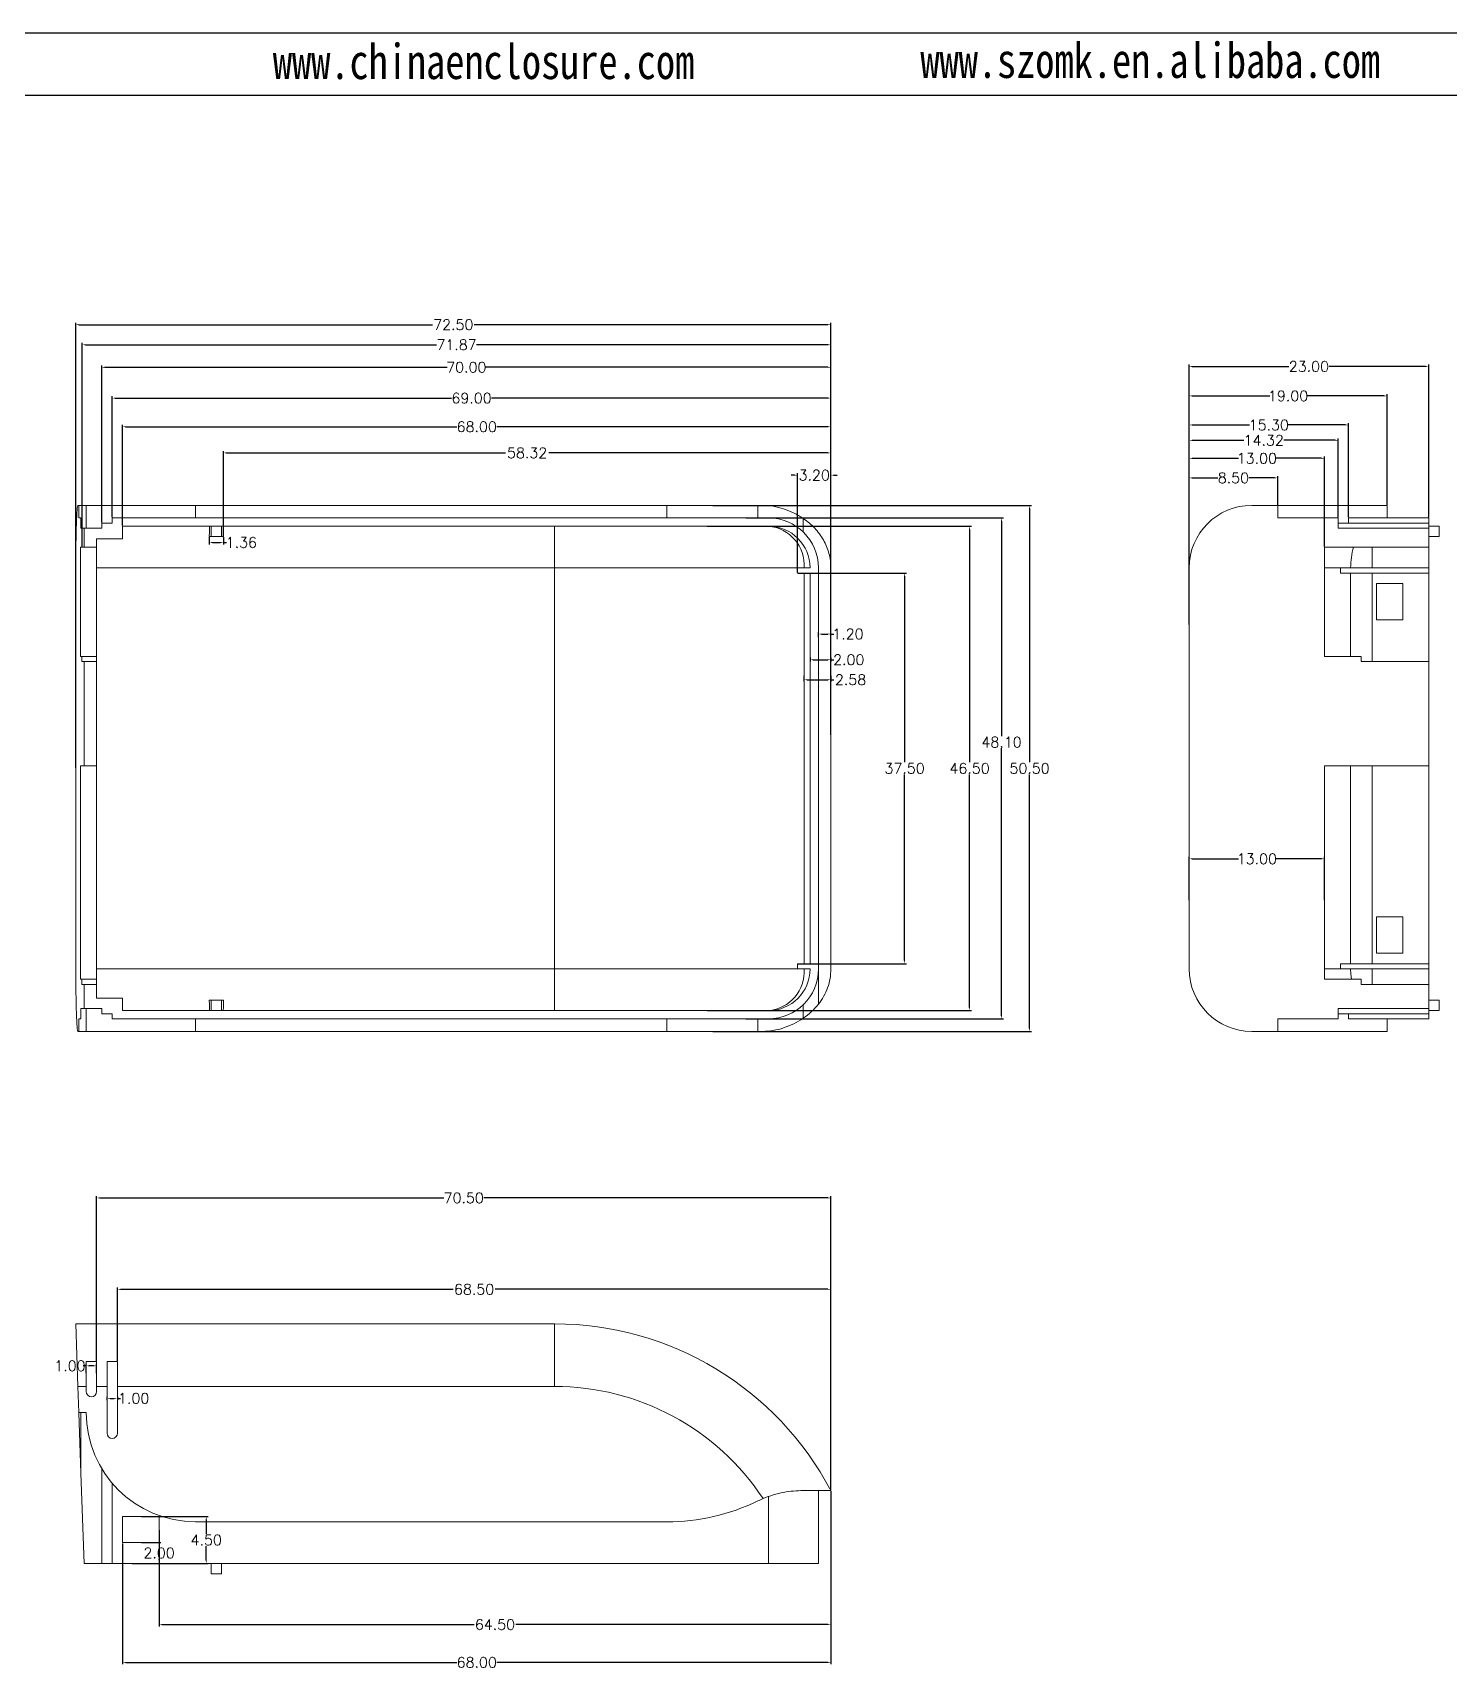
# Model space of a CAD drawing. Header units: inches. Extents: x 1531 to 2581, y 452 to 704.
# Drawn here: x 1919 to 2055, y 547.2 to 704.3 of the extents above; entities that cross this region are included whole.
import ezdxf

# ---------------------------------------------------------------- set-up
doc = ezdxf.new("R2010")
doc.units = ezdxf.units.IN
doc.header["$LTSCALE"] = 15
doc.layers.add('文字', color=81, linetype='Continuous')
doc.styles.get("Standard").update_dxf_attribs({"font": 'txt', "bigfont": 'gbcbig.shx'})
doc.styles.add('宋体', font='', dxfattribs={"width": 0.8, "height": 3.5})
doc.styles.get('宋体').set_extended_font_data('SimSun')
doc.dimstyles.new('1.5', dxfattribs={"dimtxt": 1, "dimasz": 0.3, "dimexe": 0.18, "dimexo": 0.0625, "dimgap": 0.09, "dimtad": 0, "dimtih": 1, "dimtoh": 1, "dimzin": 0, "dimdsep": 46, "dimtxsty": 'Standard', "dimcen": 0, "dimadec": 0, "dimazin": 2, "dimtfac": 1, "dimtofl": 0, "dimtmove": 0, "dimatfit": 3, "dimfxl": 1, "dimtolj": 1, "dimtzin": 0, "dimarcsym": 0})

# ---------------------------------------------------------------- blocks, each defined once
blk = doc.blocks.new('*D218')
at = {"color": 0, "lineweight": -2}
for p, q in [((1923.16, 633.75), (1923.16, 676.47)), ((1923.46, 676.29), (1957.4, 676.29)), ((1995.36, 676.29), (1961.42, 676.29)), ((1995.66, 647.07), (1995.66, 676.47))]:
    blk.add_line(p, q, dxfattribs=at)
at = {"color": 0}
for points in [[(1923.46, 676.34), (1923.46, 676.24), (1923.16, 676.29)], [(1995.36, 676.34), (1995.36, 676.24), (1995.66, 676.29)]]:
    blk.add_solid(points, dxfattribs=at)
at = {"layer": 'Defpoints', "color": 0}
for p in [(1995.66, 676.29), (1995.66, 647.01), (1923.16, 633.69)]:
    blk.add_point(p, dxfattribs=at)
at = {"color": 0, "insert": (1959.41, 676.29), "char_height": 1, "attachment_point": 5}
blk.add_mtext('\\A1;72.50', dxfattribs=at)
blk = doc.blocks.new('*D219')
at = {"color": 0, "lineweight": -2}
for p, q in [((1992.16, 661.84), (1991.86, 661.84)), ((1992.46, 652.5), (1992.46, 662.02)), ((1995.66, 651.59), (1995.66, 662.02)), ((1995.96, 661.84), (1996.26, 661.84))]:
    blk.add_line(p, q, dxfattribs=at)
at = {"color": 0}
for points in [[(1992.16, 661.89), (1992.16, 661.79), (1992.46, 661.84)], [(1995.96, 661.89), (1995.96, 661.79), (1995.66, 661.84)]]:
    blk.add_solid(points, dxfattribs=at)
at = {"layer": 'Defpoints', "color": 0}
for p in [(1992.46, 661.84), (1992.46, 652.44), (1995.66, 651.52)]:
    blk.add_point(p, dxfattribs=at)
at = {"color": 0, "insert": (1994.06, 661.84), "char_height": 1, "attachment_point": 5}
blk.add_mtext('\\A1;3.20', dxfattribs=at)
blk = doc.blocks.new('*D220')
at = {"color": 0, "lineweight": -2}
for p, q in [((1937.34, 656), (1937.34, 664.16)), ((1937.64, 663.98), (1964.41, 663.98)), ((1995.36, 663.98), (1968.59, 663.98)), ((1995.66, 650.15), (1995.66, 664.16))]:
    blk.add_line(p, q, dxfattribs=at)
at = {"color": 0}
for points in [[(1937.64, 664.03), (1937.64, 663.93), (1937.34, 663.98)], [(1995.36, 664.03), (1995.36, 663.93), (1995.66, 663.98)]]:
    blk.add_solid(points, dxfattribs=at)
at = {"layer": 'Defpoints', "color": 0}
for p in [(1937.34, 663.98), (1937.34, 655.94), (1995.66, 650.09)]:
    blk.add_point(p, dxfattribs=at)
at = {"color": 0, "insert": (1966.5, 663.98), "char_height": 1, "attachment_point": 5}
blk.add_mtext('\\A1;58.32', dxfattribs=at)
blk = doc.blocks.new('*D221')
at = {"color": 0, "lineweight": -2}
for p, q in [((1935.98, 655.88), (1935.98, 655.2)), ((1936.28, 655.38), (1937.04, 655.38)), ((1937.34, 655.88), (1937.34, 655.2)), ((1937.34, 655.38), (1937.64, 655.38))]:
    blk.add_line(p, q, dxfattribs=at)
at = {"color": 0}
for points in [[(1936.28, 655.43), (1936.28, 655.33), (1935.98, 655.38)], [(1937.04, 655.43), (1937.04, 655.33), (1937.34, 655.38)]]:
    blk.add_solid(points, dxfattribs=at)
at = {"layer": 'Defpoints', "color": 0}
for p in [(1935.98, 655.94), (1937.34, 655.94), (1937.34, 655.38)]:
    blk.add_point(p, dxfattribs=at)
at = {"color": 0, "insert": (1939.06, 655.38), "char_height": 1, "attachment_point": 5}
blk.add_mtext('\\A1;1.36', dxfattribs=at)
blk = doc.blocks.new('*D222')
at = {"color": 0, "lineweight": -2}
for p, q in [((1994.46, 646.3), (1994.46, 646.77)), ((1994.76, 646.59), (1995.36, 646.59)), ((1995.66, 646.3), (1995.66, 646.77)), ((1995.66, 646.59), (1995.96, 646.59))]:
    blk.add_line(p, q, dxfattribs=at)
at = {"color": 0}
for points in [[(1994.76, 646.64), (1994.76, 646.54), (1994.46, 646.59)], [(1995.36, 646.64), (1995.36, 646.54), (1995.66, 646.59)]]:
    blk.add_solid(points, dxfattribs=at)
at = {"layer": 'Defpoints', "color": 0}
for p in [(1994.46, 646.24), (1995.66, 646.59), (1995.66, 646.24)]:
    blk.add_point(p, dxfattribs=at)
at = {"color": 0, "insert": (1997.3, 646.59), "char_height": 1, "attachment_point": 5}
blk.add_mtext('\\A1;1.20', dxfattribs=at)
blk = doc.blocks.new('*D224')
at = {"color": 0, "lineweight": -2}
for p, q in [((1993.66, 644.33), (1993.66, 643.94)), ((1995.66, 644.33), (1995.66, 643.94)), ((1993.96, 644.12), (1995.36, 644.12)), ((1995.66, 644.12), (1995.96, 644.12))]:
    blk.add_line(p, q, dxfattribs=at)
at = {"color": 0}
for points in [[(1993.96, 644.17), (1993.96, 644.07), (1993.66, 644.12)], [(1995.36, 644.17), (1995.36, 644.07), (1995.66, 644.12)]]:
    blk.add_solid(points, dxfattribs=at)
at = {"layer": 'Defpoints', "color": 0}
for p in [(1993.66, 644.39), (1995.66, 644.39), (1995.66, 644.12)]:
    blk.add_point(p, dxfattribs=at)
at = {"color": 0, "insert": (1997.38, 644.12), "char_height": 1, "attachment_point": 5}
blk.add_mtext('\\A1;2.00', dxfattribs=at)
blk = doc.blocks.new('*D225')
at = {"color": 0, "lineweight": -2}
for p, q in [((1993.08, 642.57), (1993.08, 642.02)), ((1993.38, 642.2), (1995.36, 642.2)), ((1995.66, 642.57), (1995.66, 642.02)), ((1995.66, 642.2), (1995.96, 642.2))]:
    blk.add_line(p, q, dxfattribs=at)
at = {"color": 0}
for points in [[(1993.38, 642.25), (1993.38, 642.15), (1993.08, 642.2)], [(1995.36, 642.25), (1995.36, 642.15), (1995.66, 642.2)]]:
    blk.add_solid(points, dxfattribs=at)
at = {"layer": 'Defpoints', "color": 0}
for p in [(1993.08, 642.63), (1995.66, 642.63), (1995.66, 642.2)]:
    blk.add_point(p, dxfattribs=at)
at = {"color": 0, "insert": (1997.55, 642.2), "char_height": 1, "attachment_point": 5}
blk.add_mtext('\\A1;2.58', dxfattribs=at)
blk = doc.blocks.new('*D226')
at = {"color": 0, "lineweight": -2}
for p, q in [((1927.66, 657), (1927.66, 666.67)), ((1927.96, 666.49), (1959.74, 666.49)), ((1995.36, 666.49), (1963.58, 666.49)), ((1995.66, 649.03), (1995.66, 666.67))]:
    blk.add_line(p, q, dxfattribs=at)
at = {"color": 0}
for points in [[(1927.96, 666.54), (1927.96, 666.44), (1927.66, 666.49)], [(1995.36, 666.54), (1995.36, 666.44), (1995.66, 666.49)]]:
    blk.add_solid(points, dxfattribs=at)
at = {"layer": 'Defpoints', "color": 0}
for p in [(1927.66, 666.49), (1927.66, 656.94), (1995.66, 648.97)]:
    blk.add_point(p, dxfattribs=at)
at = {"color": 0, "insert": (1961.66, 666.49), "char_height": 1, "attachment_point": 5}
blk.add_mtext('\\A1;68.00', dxfattribs=at)
blk = doc.blocks.new('*D227')
at = {"color": 0, "lineweight": -2}
for p, q in [((1926.66, 657.8), (1926.66, 669.42)), ((1995.66, 651.59), (1995.66, 669.42)), ((1926.96, 669.24), (1959.24, 669.24)), ((1995.36, 669.24), (1963.08, 669.24))]:
    blk.add_line(p, q, dxfattribs=at)
at = {"color": 0}
for points in [[(1926.96, 669.29), (1926.96, 669.19), (1926.66, 669.24)], [(1995.36, 669.29), (1995.36, 669.19), (1995.66, 669.24)]]:
    blk.add_solid(points, dxfattribs=at)
at = {"layer": 'Defpoints', "color": 0}
for p in [(1926.66, 669.24), (1926.66, 657.74), (1995.66, 651.52)]:
    blk.add_point(p, dxfattribs=at)
at = {"color": 0, "insert": (1961.16, 669.24), "char_height": 1, "attachment_point": 5}
blk.add_mtext('\\A1;69.00', dxfattribs=at)
blk = doc.blocks.new('*D228')
at = {"color": 0, "lineweight": -2}
for p, q in [((1925.66, 657.3), (1925.66, 672.38)), ((1925.96, 672.2), (1958.82, 672.2)), ((1995.36, 672.2), (1962.5, 672.2)), ((1995.66, 648.03), (1995.66, 672.38))]:
    blk.add_line(p, q, dxfattribs=at)
at = {"color": 0}
for points in [[(1925.96, 672.25), (1925.96, 672.15), (1925.66, 672.2)], [(1995.36, 672.25), (1995.36, 672.15), (1995.66, 672.2)]]:
    blk.add_solid(points, dxfattribs=at)
at = {"layer": 'Defpoints', "color": 0}
for p in [(1925.66, 672.2), (1925.66, 657.24), (1995.66, 647.97)]:
    blk.add_point(p, dxfattribs=at)
at = {"color": 0, "insert": (1960.66, 672.2), "char_height": 1, "attachment_point": 5}
blk.add_mtext('\\A1;70.00', dxfattribs=at)
blk = doc.blocks.new('*D229')
at = {"color": 0, "lineweight": -2}
for p, q in [((1923.79, 655), (1923.79, 674.54)), ((1924.09, 674.36), (1957.8, 674.36)), ((1995.36, 674.36), (1961.65, 674.36)), ((1995.66, 636.92), (1995.66, 674.54))]:
    blk.add_line(p, q, dxfattribs=at)
at = {"color": 0}
for points in [[(1924.09, 674.41), (1924.09, 674.31), (1923.79, 674.36)], [(1995.36, 674.41), (1995.36, 674.31), (1995.66, 674.36)]]:
    blk.add_solid(points, dxfattribs=at)
at = {"layer": 'Defpoints', "color": 0}
for p in [(1923.79, 674.36), (1923.79, 654.94), (1995.66, 636.86)]:
    blk.add_point(p, dxfattribs=at)
at = {"color": 0, "insert": (1959.72, 674.36), "char_height": 1, "attachment_point": 5}
blk.add_mtext('\\A1;71.87', dxfattribs=at)
blk = doc.blocks.new('*D230')
at = {"color": 0, "lineweight": -2}
for p, q in [((1984.34, 658.94), (2014.92, 658.94)), ((2014.74, 658.64), (2014.74, 634.28)), ((2014.74, 608.74), (2014.74, 633.1)), ((1984.34, 608.44), (2014.92, 608.44))]:
    blk.add_line(p, q, dxfattribs=at)
at = {"color": 0}
for points in [[(2014.69, 658.64), (2014.79, 658.64), (2014.74, 658.94)], [(2014.69, 608.74), (2014.79, 608.74), (2014.74, 608.44)]]:
    blk.add_solid(points, dxfattribs=at)
at = {"layer": 'Defpoints', "color": 0}
for p in [(1984.28, 658.94), (2014.74, 658.94), (1984.28, 608.44)]:
    blk.add_point(p, dxfattribs=at)
at = {"color": 0, "insert": (2014.74, 633.69), "char_height": 1, "attachment_point": 5}
blk.add_mtext('\\A1;50.50', dxfattribs=at)
blk = doc.blocks.new('*D231')
at = {"color": 0, "lineweight": -2}
for p, q in [((1987.5, 657.74), (2012.23, 657.74)), ((2012.05, 657.44), (2012.05, 636.8)), ((2012.05, 609.94), (2012.05, 635.62)), ((1987.5, 609.64), (2012.23, 609.64))]:
    blk.add_line(p, q, dxfattribs=at)
at = {"color": 0}
for points in [[(2012, 657.44), (2012.1, 657.44), (2012.05, 657.74)], [(2012, 609.94), (2012.1, 609.94), (2012.05, 609.64)]]:
    blk.add_solid(points, dxfattribs=at)
at = {"layer": 'Defpoints', "color": 0}
for p in [(1987.44, 657.74), (2012.05, 657.74), (1987.44, 609.64)]:
    blk.add_point(p, dxfattribs=at)
at = {"color": 0, "insert": (2012.05, 636.21), "char_height": 1, "attachment_point": 5}
blk.add_mtext('\\A1;48.10', dxfattribs=at)
blk = doc.blocks.new('*D232')
at = {"color": 0, "lineweight": -2}
for p, q in [((1983.77, 656.94), (2009.16, 656.94)), ((2008.98, 656.64), (2008.98, 634.28)), ((2008.98, 610.74), (2008.98, 633.1)), ((1983.77, 610.44), (2009.16, 610.44))]:
    blk.add_line(p, q, dxfattribs=at)
at = {"color": 0}
for points in [[(2008.93, 656.64), (2009.03, 656.64), (2008.98, 656.94)], [(2008.93, 610.74), (2009.03, 610.74), (2008.98, 610.44)]]:
    blk.add_solid(points, dxfattribs=at)
at = {"layer": 'Defpoints', "color": 0}
for p in [(1983.71, 656.94), (2008.98, 656.94), (1983.71, 610.44)]:
    blk.add_point(p, dxfattribs=at)
at = {"color": 0, "insert": (2008.98, 633.69), "char_height": 1, "attachment_point": 5}
blk.add_mtext('\\A1;46.50', dxfattribs=at)
blk = doc.blocks.new('*D233')
at = {"color": 0, "lineweight": -2}
for p, q in [((1992.52, 652.44), (2002.92, 652.44)), ((2002.74, 652.14), (2002.74, 634.28)), ((2002.74, 615.24), (2002.74, 633.1)), ((1992.52, 614.94), (2002.92, 614.94))]:
    blk.add_line(p, q, dxfattribs=at)
at = {"color": 0}
for points in [[(2002.69, 652.14), (2002.79, 652.14), (2002.74, 652.44)], [(2002.69, 615.24), (2002.79, 615.24), (2002.74, 614.94)]]:
    blk.add_solid(points, dxfattribs=at)
at = {"layer": 'Defpoints', "color": 0}
for p in [(1992.46, 652.44), (2002.74, 652.44), (1992.46, 614.94)]:
    blk.add_point(p, dxfattribs=at)
at = {"color": 0, "insert": (2002.74, 633.69), "char_height": 1, "attachment_point": 5}
blk.add_mtext('\\A1;37.50', dxfattribs=at)
blk = doc.blocks.new('*D243')
at = {"color": 0, "lineweight": -2}
for p, q in [((2030.06, 651.3), (2030.06, 661.76)), ((2030.36, 661.58), (2032.81, 661.58)), ((2038.26, 661.58), (2035.82, 661.58)), ((2038.56, 659), (2038.56, 661.76))]:
    blk.add_line(p, q, dxfattribs=at)
at = {"color": 0}
for points in [[(2030.36, 661.63), (2030.36, 661.53), (2030.06, 661.58)], [(2038.26, 661.63), (2038.26, 661.53), (2038.56, 661.58)]]:
    blk.add_solid(points, dxfattribs=at)
at = {"layer": 'Defpoints', "color": 0}
for p in [(2030.06, 661.58), (2038.56, 658.94), (2030.06, 651.24)]:
    blk.add_point(p, dxfattribs=at)
at = {"color": 0, "insert": (2034.31, 661.58), "char_height": 1, "attachment_point": 5}
blk.add_mtext('\\A1;8.50', dxfattribs=at)
blk = doc.blocks.new('*D244')
at = {"color": 0, "lineweight": -2}
for p, q in [((2030.06, 651.3), (2030.06, 665.37)), ((2030.36, 665.19), (2035.3, 665.19)), ((2044.08, 665.19), (2039.15, 665.19)), ((2044.38, 657.8), (2044.38, 665.37))]:
    blk.add_line(p, q, dxfattribs=at)
at = {"color": 0}
for points in [[(2030.36, 665.24), (2030.36, 665.14), (2030.06, 665.19)], [(2044.08, 665.24), (2044.08, 665.14), (2044.38, 665.19)]]:
    blk.add_solid(points, dxfattribs=at)
at = {"layer": 'Defpoints', "color": 0}
for p in [(2030.06, 665.19), (2044.38, 657.74), (2030.06, 651.24)]:
    blk.add_point(p, dxfattribs=at)
at = {"color": 0, "insert": (2037.22, 665.19), "char_height": 1, "attachment_point": 5}
blk.add_mtext('\\A1;14.32', dxfattribs=at)
blk = doc.blocks.new('*D245')
at = {"color": 0, "lineweight": -2}
for p, q in [((2030.06, 650.36), (2030.06, 666.84)), ((2030.36, 666.66), (2035.87, 666.66)), ((2045.06, 666.66), (2039.55, 666.66)), ((2045.36, 657.8), (2045.36, 666.84))]:
    blk.add_line(p, q, dxfattribs=at)
at = {"color": 0}
for points in [[(2030.36, 666.71), (2030.36, 666.61), (2030.06, 666.66)], [(2045.06, 666.71), (2045.06, 666.61), (2045.36, 666.66)]]:
    blk.add_solid(points, dxfattribs=at)
at = {"layer": 'Defpoints', "color": 0}
for p in [(2030.06, 666.66), (2045.36, 657.74), (2030.06, 650.3)]:
    blk.add_point(p, dxfattribs=at)
at = {"color": 0, "insert": (2037.71, 666.66), "char_height": 1, "attachment_point": 5}
blk.add_mtext('\\A1;15.30', dxfattribs=at)
blk = doc.blocks.new('*D246')
at = {"color": 0, "lineweight": -2}
for p, q in [((2030.06, 647.52), (2030.06, 663.64)), ((2030.36, 663.46), (2034.81, 663.46)), ((2042.76, 663.46), (2038.32, 663.46)), ((2043.06, 655), (2043.06, 663.64))]:
    blk.add_line(p, q, dxfattribs=at)
at = {"color": 0}
for points in [[(2030.36, 663.51), (2030.36, 663.41), (2030.06, 663.46)], [(2042.76, 663.51), (2042.76, 663.41), (2043.06, 663.46)]]:
    blk.add_solid(points, dxfattribs=at)
at = {"layer": 'Defpoints', "color": 0}
for p in [(2030.06, 663.46), (2043.06, 654.94), (2030.06, 647.46)]:
    blk.add_point(p, dxfattribs=at)
at = {"color": 0, "insert": (2036.56, 663.46), "char_height": 1, "attachment_point": 5}
blk.add_mtext('\\A1;13.00', dxfattribs=at)
blk = doc.blocks.new('*D247')
at = {"color": 0, "lineweight": -2}
for p, q in [((2030.06, 650.36), (2030.06, 669.63)), ((2030.36, 669.45), (2037.81, 669.45)), ((2048.76, 669.45), (2041.32, 669.45)), ((2049.06, 659), (2049.06, 669.63))]:
    blk.add_line(p, q, dxfattribs=at)
at = {"color": 0}
for points in [[(2030.36, 669.5), (2030.36, 669.4), (2030.06, 669.45)], [(2048.76, 669.5), (2048.76, 669.4), (2049.06, 669.45)]]:
    blk.add_solid(points, dxfattribs=at)
at = {"layer": 'Defpoints', "color": 0}
for p in [(2030.06, 669.45), (2049.06, 658.94), (2030.06, 650.3)]:
    blk.add_point(p, dxfattribs=at)
at = {"color": 0, "insert": (2039.56, 669.45), "char_height": 1, "attachment_point": 5}
blk.add_mtext('\\A1;19.00', dxfattribs=at)
blk = doc.blocks.new('*D248')
at = {"color": 0, "lineweight": -2}
for p, q in [((2030.06, 650.42), (2030.06, 672.46)), ((2030.36, 672.28), (2039.64, 672.28)), ((2052.76, 672.28), (2043.49, 672.28)), ((2053.06, 657.8), (2053.06, 672.46))]:
    blk.add_line(p, q, dxfattribs=at)
at = {"color": 0}
for points in [[(2030.36, 672.33), (2030.36, 672.23), (2030.06, 672.28)], [(2052.76, 672.33), (2052.76, 672.23), (2053.06, 672.28)]]:
    blk.add_solid(points, dxfattribs=at)
at = {"layer": 'Defpoints', "color": 0}
for p in [(2030.06, 672.28), (2053.06, 657.74), (2030.06, 650.36)]:
    blk.add_point(p, dxfattribs=at)
at = {"color": 0, "insert": (2041.56, 672.28), "char_height": 1, "attachment_point": 5}
blk.add_mtext('\\A1;23.00', dxfattribs=at)
blk = doc.blocks.new('*D249')
at = {"color": 0, "lineweight": -2}
for p, q in [((2030.06, 621.05), (2030.06, 625.19)), ((2030.36, 625.01), (2034.81, 625.01)), ((2042.76, 625.01), (2038.32, 625.01)), ((2043.06, 621.05), (2043.06, 625.19))]:
    blk.add_line(p, q, dxfattribs=at)
at = {"color": 0}
for points in [[(2030.36, 625.06), (2030.36, 624.96), (2030.06, 625.01)], [(2042.76, 625.06), (2042.76, 624.96), (2043.06, 625.01)]]:
    blk.add_solid(points, dxfattribs=at)
at = {"layer": 'Defpoints', "color": 0}
for p in [(2030.06, 625.01), (2030.06, 620.99), (2043.06, 620.99)]:
    blk.add_point(p, dxfattribs=at)
at = {"color": 0, "insert": (2036.56, 625.01), "char_height": 1, "attachment_point": 5}
blk.add_mtext('\\A1;13.00', dxfattribs=at)
blk = doc.blocks.new('*D253')
at = {"color": 0, "lineweight": -2}
for p, q in [((1929.47, 559.36), (1931.34, 559.36)), ((1931.16, 559.06), (1931.16, 558.95)), ((1928.58, 557.36), (1931.34, 557.36)), ((1931.16, 557.66), (1931.16, 557.77))]:
    blk.add_line(p, q, dxfattribs=at)
at = {"color": 0}
for points in [[(1931.11, 559.06), (1931.21, 559.06), (1931.16, 559.36)], [(1931.11, 557.66), (1931.21, 557.66), (1931.16, 557.36)]]:
    blk.add_solid(points, dxfattribs=at)
at = {"layer": 'Defpoints', "color": 0}
for p in [(1929.41, 559.36), (1931.16, 559.36), (1928.52, 557.36)]:
    blk.add_point(p, dxfattribs=at)
at = {"color": 0, "insert": (1931.16, 558.36), "char_height": 1, "attachment_point": 5}
blk.add_mtext('\\A1;2.00', dxfattribs=at)
blk = doc.blocks.new('*D254')
at = {"color": 0, "lineweight": -2}
for p, q in [((1929.47, 561.86), (1935.87, 561.86)), ((1935.69, 561.56), (1935.69, 560.2)), ((1935.69, 557.66), (1935.69, 559.02)), ((1928.58, 557.36), (1935.87, 557.36))]:
    blk.add_line(p, q, dxfattribs=at)
at = {"color": 0}
for points in [[(1935.64, 561.56), (1935.74, 561.56), (1935.69, 561.86)], [(1935.64, 557.66), (1935.74, 557.66), (1935.69, 557.36)]]:
    blk.add_solid(points, dxfattribs=at)
at = {"layer": 'Defpoints', "color": 0}
for p in [(1929.41, 561.86), (1935.69, 561.86), (1928.52, 557.36)]:
    blk.add_point(p, dxfattribs=at)
at = {"color": 0, "insert": (1935.69, 559.61), "char_height": 1, "attachment_point": 5}
blk.add_mtext('\\A1;4.50', dxfattribs=at)
blk = doc.blocks.new('*D255')
at = {"color": 0, "lineweight": -2}
for p, q in [((1995.66, 564.29), (1995.66, 551.31)), ((1931.16, 560.54), (1931.16, 551.31)), ((1931.46, 551.49), (1961.4, 551.49)), ((1995.36, 551.49), (1965.42, 551.49))]:
    blk.add_line(p, q, dxfattribs=at)
at = {"color": 0}
for points in [[(1931.46, 551.54), (1931.46, 551.44), (1931.16, 551.49)], [(1995.36, 551.54), (1995.36, 551.44), (1995.66, 551.49)]]:
    blk.add_solid(points, dxfattribs=at)
at = {"layer": 'Defpoints', "color": 0}
for p in [(1995.66, 564.36), (1931.16, 560.61), (1995.66, 551.49)]:
    blk.add_point(p, dxfattribs=at)
at = {"color": 0, "insert": (1963.41, 551.49), "char_height": 1, "attachment_point": 5}
blk.add_mtext('\\A1;64.50', dxfattribs=at)
blk = doc.blocks.new('*D256')
at = {"color": 0, "lineweight": -2}
for p, q in [((1995.66, 564.29), (1995.66, 547.68)), ((1927.66, 559.29), (1927.66, 547.68)), ((1927.96, 547.86), (1959.74, 547.86)), ((1995.36, 547.86), (1963.58, 547.86))]:
    blk.add_line(p, q, dxfattribs=at)
at = {"color": 0}
for points in [[(1927.96, 547.91), (1927.96, 547.81), (1927.66, 547.86)], [(1995.36, 547.91), (1995.36, 547.81), (1995.66, 547.86)]]:
    blk.add_solid(points, dxfattribs=at)
at = {"layer": 'Defpoints', "color": 0}
for p in [(1995.66, 564.36), (1927.66, 559.36), (1995.66, 547.86)]:
    blk.add_point(p, dxfattribs=at)
at = {"color": 0, "insert": (1961.66, 547.86), "char_height": 1, "attachment_point": 5}
blk.add_mtext('\\A1;68.00', dxfattribs=at)
blk = doc.blocks.new('*D257')
at = {"color": 0, "lineweight": -2}
for p, q in [((1927.16, 576.82), (1927.16, 583.86)), ((1927.46, 583.68), (1959.4, 583.68)), ((1995.36, 583.68), (1963.42, 583.68)), ((1995.66, 564.42), (1995.66, 583.86))]:
    blk.add_line(p, q, dxfattribs=at)
at = {"color": 0}
for points in [[(1927.46, 583.73), (1927.46, 583.63), (1927.16, 583.68)], [(1995.36, 583.73), (1995.36, 583.63), (1995.66, 583.68)]]:
    blk.add_solid(points, dxfattribs=at)
at = {"layer": 'Defpoints', "color": 0}
for p in [(1995.66, 583.68), (1927.16, 576.75), (1995.66, 564.36)]:
    blk.add_point(p, dxfattribs=at)
at = {"color": 0, "insert": (1961.41, 583.68), "char_height": 1, "attachment_point": 5}
blk.add_mtext('\\A1;68.50', dxfattribs=at)
blk = doc.blocks.new('*D258')
at = {"color": 0, "lineweight": -2}
for p, q in [((1925.16, 576.82), (1925.16, 592.63)), ((1925.46, 592.45), (1958.49, 592.45)), ((1995.36, 592.45), (1962.33, 592.45)), ((1995.66, 564.36), (1995.66, 592.63))]:
    blk.add_line(p, q, dxfattribs=at)
at = {"color": 0}
for points in [[(1925.46, 592.5), (1925.46, 592.4), (1925.16, 592.45)], [(1995.36, 592.5), (1995.36, 592.4), (1995.66, 592.45)]]:
    blk.add_solid(points, dxfattribs=at)
at = {"layer": 'Defpoints', "color": 0}
for p in [(1995.66, 592.45), (1925.16, 576.75), (1995.66, 564.29)]:
    blk.add_point(p, dxfattribs=at)
at = {"color": 0, "insert": (1960.41, 592.45), "char_height": 1, "attachment_point": 5}
blk.add_mtext('\\A1;70.50', dxfattribs=at)
blk = doc.blocks.new('*D259')
at = {"color": 0, "lineweight": -2}
for p, q in [((1926.16, 573.34), (1926.16, 573.03)), ((1926.46, 573.21), (1926.86, 573.21)), ((1927.16, 573.34), (1927.16, 573.03)), ((1927.16, 573.21), (1927.46, 573.21))]:
    blk.add_line(p, q, dxfattribs=at)
at = {"color": 0}
for points in [[(1926.46, 573.26), (1926.46, 573.16), (1926.16, 573.21)], [(1926.86, 573.26), (1926.86, 573.16), (1927.16, 573.21)]]:
    blk.add_solid(points, dxfattribs=at)
at = {"layer": 'Defpoints', "color": 0}
for p in [(1926.16, 573.4), (1927.16, 573.4), (1927.16, 573.21)]:
    blk.add_point(p, dxfattribs=at)
at = {"color": 0, "insert": (1928.72, 573.21), "char_height": 1, "attachment_point": 5}
blk.add_mtext('\\A1;1.00', dxfattribs=at)
blk = doc.blocks.new('*D260')
at = {"color": 0, "lineweight": -2}
for p, q in [((1924.16, 576.33), (1923.86, 576.33)), ((1924.16, 575.62), (1924.16, 576.51)), ((1924.86, 576.33), (1924.46, 576.33)), ((1925.16, 575.62), (1925.16, 576.51))]:
    blk.add_line(p, q, dxfattribs=at)
at = {"color": 0}
for points in [[(1924.46, 576.38), (1924.46, 576.28), (1924.16, 576.33)], [(1924.86, 576.38), (1924.86, 576.28), (1925.16, 576.33)]]:
    blk.add_solid(points, dxfattribs=at)
at = {"layer": 'Defpoints', "color": 0}
for p in [(1924.16, 576.33), (1924.16, 575.55), (1925.16, 575.55)]:
    blk.add_point(p, dxfattribs=at)
at = {"color": 0, "insert": (1922.6, 576.33), "char_height": 1, "attachment_point": 5}
blk.add_mtext('\\A1;1.00', dxfattribs=at)

msp = doc.modelspace()

# ---------------------------------------------------------------- linework, layer by layer
for p, q in [((1830.146, 704.319), (2186.546, 704.319)), ((1836.146, 698.319), (2180.546, 698.319))]:
    msp.add_line(p, q)
at = {"color": 7, "linetype": 'Continuous', "lineweight": 15}
for p, q in [((1923.457, 658.941), (1923.37, 658.941)), ((1923.457, 657.741), (1923.457, 658.941)), ((1923.457, 658.941), (1924.161, 658.941)), ((1924.161, 658.941), (1924.161, 656.741)), ((1924.161, 658.941), (1934.661, 658.941)), ((1934.661, 658.941), (1934.661, 657.741)), ((1979.923, 658.941), (1934.661, 658.941)), ((1979.923, 657.741), (1979.923, 658.941)), ((1979.923, 658.941), (1988.64, 658.941)), ((1988.64, 657.741), (1988.64, 658.941)), ((1988.64, 658.941), (1989.152, 658.941)), ((2038.563, 658.941), (2036.063, 658.941)), ((2038.563, 657.741), (2038.563, 658.941)), ((2038.563, 658.941), (2049.063, 658.941)), ((2049.063, 658.941), (2049.063, 657.741)), ((1923.457, 657.741), (1923.661, 657.741)), ((1923.661, 657.741), (1923.661, 656.741)), ((1925.661, 656.741), (1925.661, 657.241)), ((1925.661, 657.241), (1926.661, 657.241)), ((1926.661, 657.741), (1989.661, 657.741)), ((1926.661, 657.241), (1926.661, 657.741)), ((1936.152, 656.941), (1927.661, 656.941)), ((1927.661, 655.741), (1927.661, 656.941)), ((1936.161, 656.941), (1936.152, 656.941)), ((1936.161, 656.941), (1936.161, 655.941)), ((1937.161, 656.941), (1936.161, 656.941)), ((1937.161, 655.941), (1937.161, 656.941)), ((1937.161, 656.941), (1937.169, 656.941)), ((1989.661, 656.941), (1937.169, 656.941)), ((1969.128, 652.941), (1969.128, 656.941)), ((1992.999, 657.685), (1992.999, 656.39)), ((2038.563, 657.741), (2044.381, 657.741)), ((2044.381, 657.741), (2044.381, 656.741)), ((2044.381, 657.241), (2053.063, 657.241)), ((2045.364, 657.241), (2045.364, 657.741)), ((2053.063, 657.741), (2045.364, 657.741)), ((2053.063, 657.241), (2053.063, 657.741)), ((2053.063, 656.741), (2053.063, 657.241)), ((2054.063, 656.941), (2053.063, 656.941)), ((2054.063, 656.941), (2054.063, 655.941)), ((1923.661, 656.741), (1923.964, 656.741)), ((1923.964, 656.741), (1923.964, 654.941)), ((1923.964, 656.741), (1925.661, 656.741)), ((1925.161, 655.741), (1927.661, 655.741)), ((1925.161, 655.741), (1925.161, 654.941)), ((1936.161, 655.941), (1935.98, 655.941)), ((1936.161, 655.941), (1937.161, 655.941)), ((1937.161, 655.941), (1937.341, 655.941)), ((2044.381, 656.741), (2053.063, 656.741)), ((2053.063, 656.741), (2053.063, 654.941)), ((2054.063, 655.941), (2053.063, 655.941)), ((1923.964, 654.941), (1923.615, 654.941)), ((1923.615, 654.941), (1923.615, 644.441)), ((1925.161, 654.941), (1923.964, 654.941)), ((1925.161, 644.441), (1925.161, 654.941)), ((2053.063, 654.941), (2043.063, 654.941)), ((2043.063, 654.941), (2043.063, 644.441)), ((2053.063, 654.941), (2053.063, 652.941)), ((1923.161, 652.941), (1923.161, 614.441)), ((1925.161, 652.941), (1969.128, 652.941)), ((1969.128, 652.941), (1992.461, 652.941)), ((1969.128, 652.941), (1969.128, 614.441)), ((1992.461, 652.441), (1992.461, 652.941)), ((1992.461, 652.941), (1993.661, 652.941)), ((1993.661, 652.441), (1992.461, 652.441)), ((1993.083, 614.941), (1993.083, 652.441)), ((1993.661, 614.941), (1993.661, 652.441)), ((1994.461, 652.941), (1994.461, 614.441)), ((1995.661, 614.441), (1995.661, 652.941)), ((2030.063, 652.941), (2030.063, 614.441)), ((2044.585, 652.441), (2044.585, 652.941)), ((2044.585, 652.941), (2053.063, 652.941)), ((2044.585, 652.441), (2053.063, 652.441)), ((2053.063, 652.441), (2053.063, 652.941)), ((2053.063, 643.941), (2053.063, 652.441)), ((2048.063, 647.941), (2048.063, 651.441)), ((2048.063, 651.441), (2050.563, 651.441)), ((2050.563, 651.441), (2050.563, 647.941)), ((2050.563, 647.941), (2048.063, 647.941)), ((1923.615, 644.441), (1923.737, 644.441)), ((1923.737, 644.441), (1923.737, 643.941)), ((1923.737, 644.441), (1925.161, 644.441)), ((1925.161, 643.941), (1925.161, 644.441)), ((2043.063, 644.441), (2046.563, 644.441)), ((2046.563, 644.441), (2046.563, 643.941)), ((1923.737, 643.941), (1923.964, 643.941)), ((1923.964, 643.941), (1923.964, 633.941)), ((1925.161, 643.941), (1923.964, 643.941)), ((1925.161, 643.941), (1925.161, 633.941)), ((2046.563, 643.941), (2053.063, 643.941)), ((2053.063, 643.941), (2053.063, 633.941)), ((1923.964, 633.941), (1923.615, 633.941)), ((1923.615, 633.941), (1923.615, 613.441)), ((1925.161, 633.941), (1923.964, 633.941)), ((1925.161, 613.441), (1925.161, 633.941)), ((2053.063, 633.941), (2043.063, 633.941)), ((2043.063, 633.941), (2043.063, 613.441)), ((2053.063, 614.941), (2053.063, 633.941)), ((2050.563, 619.441), (2048.063, 619.441)), ((2048.063, 619.441), (2048.063, 615.941)), ((2050.563, 615.941), (2050.563, 619.441)), ((2048.063, 615.941), (2050.563, 615.941)), ((1969.128, 614.441), (1925.161, 614.441)), ((1969.128, 610.441), (1969.128, 614.441)), ((1992.461, 614.441), (1969.128, 614.441)), ((1992.461, 614.941), (1992.461, 614.441)), ((1993.661, 614.941), (1992.461, 614.941)), ((1992.461, 614.441), (1993.661, 614.441)), ((1994.461, 614.441), (1994.461, 611.042)), ((2044.585, 614.941), (2044.585, 614.441)), ((2044.585, 614.941), (2053.063, 614.941)), ((2044.585, 614.441), (2053.063, 614.441)), ((2053.063, 614.941), (2053.063, 614.441)), ((2053.063, 614.441), (2053.063, 612.941)), ((1923.615, 613.441), (1923.737, 613.441)), ((1923.737, 613.441), (1923.737, 612.941)), ((1923.737, 613.441), (1925.161, 613.441)), ((1923.737, 612.941), (1923.964, 612.941)), ((1923.964, 612.941), (1923.964, 610.641)), ((1925.161, 612.941), (1923.964, 612.941)), ((1925.161, 612.941), (1925.161, 613.441)), ((1925.161, 612.941), (1925.161, 611.641)), ((2043.063, 613.441), (2046.563, 613.441)), ((2046.563, 613.441), (2046.563, 612.941)), ((2046.563, 612.941), (2053.063, 612.941)), ((2053.063, 612.941), (2053.063, 610.641)), ((1925.161, 611.641), (1927.661, 611.641)), ((1927.661, 611.641), (1927.661, 610.441)), ((1936.161, 611.441), (1935.98, 611.441)), ((1936.161, 610.441), (1936.161, 611.441)), ((1936.161, 611.441), (1937.161, 611.441)), ((1937.161, 611.441), (1937.161, 610.441)), ((1937.161, 611.441), (1937.341, 611.441)), ((2054.063, 611.441), (2053.063, 611.441)), ((2054.063, 610.441), (2054.063, 611.441)), ((1923.457, 609.641), (1923.661, 609.641)), ((1923.457, 609.641), (1923.457, 608.441)), ((1923.661, 609.641), (1923.661, 610.641)), ((1923.661, 610.641), (1923.964, 610.641)), ((1923.964, 610.641), (1925.661, 610.641)), ((1924.161, 608.441), (1924.161, 610.641)), ((1925.661, 610.641), (1925.661, 610.141)), ((1925.661, 610.141), (1926.661, 610.141)), ((1926.661, 610.141), (1926.661, 609.641)), ((1989.661, 609.641), (1926.661, 609.641)), ((1927.661, 610.441), (1936.152, 610.441)), ((1934.661, 609.641), (1934.661, 608.441)), ((1936.161, 610.441), (1936.152, 610.441)), ((1937.161, 610.441), (1936.161, 610.441)), ((1937.161, 610.441), (1937.169, 610.441)), ((1937.169, 610.441), (1989.661, 610.441)), ((1979.923, 608.441), (1979.923, 609.641)), ((1988.64, 608.441), (1988.64, 609.641)), ((1992.999, 610.993), (1992.999, 609.698)), ((2038.563, 609.641), (2044.381, 609.641)), ((2038.563, 609.641), (2038.563, 608.441)), ((2044.381, 610.641), (2053.063, 610.641)), ((2044.381, 609.641), (2044.381, 610.641)), ((2044.381, 610.141), (2053.063, 610.141)), ((2045.364, 610.141), (2045.364, 609.641)), ((2053.063, 609.641), (2045.364, 609.641)), ((2049.063, 609.641), (2049.063, 608.441)), ((2053.063, 610.641), (2053.063, 610.141)), ((2054.063, 610.441), (2053.063, 610.441)), ((2053.063, 610.141), (2053.063, 609.641)), ((1923.457, 608.441), (1923.37, 608.441)), ((1923.457, 608.441), (1924.161, 608.441)), ((1934.661, 608.441), (1924.161, 608.441)), ((1934.661, 608.441), (1979.923, 608.441)), ((1988.64, 608.441), (1979.923, 608.441)), ((1989.152, 608.441), (1988.64, 608.441)), ((2038.563, 608.441), (2036.063, 608.441)), ((2049.063, 608.441), (2038.563, 608.441)), ((1923.161, 580.356), (1969.128, 580.356)), ((1923.37, 574.356), (1923.161, 580.356)), ((1969.128, 580.356), (1969.128, 574.356)), ((1924.161, 576.754), (1925.161, 576.754)), ((1924.161, 576.754), (1924.161, 574.356)), ((1925.161, 574.356), (1925.161, 576.754)), ((1926.161, 576.754), (1927.161, 576.754)), ((1926.161, 576.754), (1926.161, 574.356)), ((1927.161, 574.356), (1927.161, 576.754)), ((1924.161, 574.356), (1923.37, 574.356)), ((1923.457, 571.856), (1923.37, 574.356)), ((1924.161, 574.356), (1924.161, 573.856)), ((1926.161, 574.356), (1925.161, 574.356)), ((1925.161, 573.856), (1925.161, 574.356)), ((1926.161, 574.356), (1926.161, 569.856)), ((1969.128, 574.356), (1927.161, 574.356)), ((1927.161, 569.856), (1927.161, 574.356)), ((1923.457, 571.856), (1924.161, 571.856)), ((1923.457, 571.856), (1923.661, 566.038)), ((1923.661, 571.856), (1923.661, 566.038)), ((1923.661, 566.038), (1923.964, 557.356)), ((1925.661, 566.448), (1925.661, 557.356)), ((1926.661, 557.356), (1926.661, 565.055)), ((1994.461, 564.356), (1994.461, 557.356)), ((1989.661, 557.356), (1989.661, 563.782)), ((1927.661, 561.856), (1931.161, 561.856)), ((1927.661, 559.356), (1927.661, 561.856)), ((1931.161, 561.856), (1931.161, 559.356)), ((1979.923, 561.356), (1934.661, 561.356)), ((1931.161, 559.356), (1927.661, 559.356)), ((1923.964, 557.356), (1925.661, 557.356)), ((1925.661, 557.356), (1926.661, 557.356)), ((1926.661, 557.356), (1989.661, 557.356)), ((1936.161, 556.356), (1936.152, 557.356)), ((1937.161, 556.356), (1936.161, 556.356)), ((1937.161, 556.356), (1937.169, 557.356)), ((1994.461, 557.356), (1989.661, 557.356))]:
    msp.add_line(p, q, dxfattribs=at)
at = {"color": 8, "linetype": 'Continuous', "lineweight": 15}
for p, q in [((2047.638, 652.941), (2047.638, 654.941)), ((2043.063, 652.941), (2044.585, 652.941)), ((2045.567, 644.441), (2045.567, 652.441)), ((2047.638, 652.441), (2047.638, 643.941)), ((2045.567, 614.941), (2045.567, 633.941)), ((2047.638, 633.941), (2047.638, 614.941)), ((2044.585, 614.441), (2043.063, 614.441)), ((2047.638, 614.441), (2047.638, 612.941))]:
    msp.add_line(p, q, dxfattribs=at)
at = {"color": 8, "linetype": 'Continuous', "lineweight": 15, "flags": 128}
msp.add_lwpolyline([(2045.633, 613.441), (2045.584, 613.919), (2045.567, 614.441)], dxfattribs=at)
at = {"color": 7, "linetype": 'Continuous', "lineweight": 15}
for centre, radius, start, end in [((2036.063, 652.941), 6, 90, 180), ((1989.661, 652.941), 4.8, 0, 90), ((1989.661, 652.941), 4, 0, 90), ((1989.347, 653.209), 3.745, 355.89563, 85.2011), ((1989.661, 614.441), 4, 270, 0), ((1989.661, 614.441), 4.8, 270, 0), ((1989.347, 614.173), 3.745, 274.7989, 4.10437), ((2036.063, 614.441), 6, 180, 270), ((1969.128, 550.356), 30, 27.81814, 90), ((1924.661, 573.856), 0.5, 180, 0), ((1969.128, 550.356), 24, 33.45318, 90), ((1934.661, 571.856), 10.5, 180, 270), ((1926.661, 569.856), 0.5, 180, 0), ((1979.923, 581.356), 20, 270, 295.84193), ((1992.999, 554.356), 10, 112.62942, 115.84193)]:
    msp.add_arc(centre, radius, start, end, dxfattribs=at)
at = {"color": 8, "linetype": 'Continuous', "lineweight": 15}
msp.add_arc((2052.628, 652.981), 7.061, 163.88161, 180.32233, dxfattribs=at)
at = {"color": 7, "linetype": 'Continuous', "lineweight": 15}
for centre, major_axis, ratio, start_param, end_param in [((1923.37, 652.941), (0, 6), 0.0349208, 0, 1.5707963), ((1936.004, 652.941), (0, 4), 0.0087269, 0, 0.7227342), ((1937.318, 652.941), (0, 4), 0.0087269, 5.5604511, 6.2831853), ((1923.37, 614.441), (0, 6), 0.0349208, 1.5707963, 3.1415927), ((1936.004, 614.441), (0, 4), 0.0087269, 2.4188584, 3.1415927), ((1937.318, 614.441), (0, 4), 0.0087269, 3.1415927, 3.8643269)]:
    msp.add_ellipse(centre, major_axis=major_axis, ratio=ratio, start_param=start_param, end_param=end_param, dxfattribs=at)
for points, knots in [([(1989.152, 658.941), (1989.478, 658.941), (1989.806, 658.911), (1990.464, 658.798), (1990.797, 658.714), (1991.455, 658.496), (1991.775, 658.364), (1992.4, 658.057), (1992.706, 657.881), (1992.999, 657.685)], [0, 0, 0, 0, 0.25, 0.25, 0.5, 0.5, 0.75, 0.75, 1, 1, 1, 1]), ([(1995.661, 652.941), (1995.661, 653.413), (1995.599, 653.875), (1995.417, 654.551), (1995.341, 654.776), (1995.162, 655.209), (1995.059, 655.418), (1994.829, 655.823), (1994.702, 656.019), (1994.423, 656.396), (1994.271, 656.577), (1993.791, 657.087), (1993.435, 657.389), (1993.045, 657.654)], [0, 0, 0, 0, 0.25, 0.25, 0.375, 0.375, 0.5, 0.5, 0.625, 0.625, 0.75, 0.75, 1, 1, 1, 1]), ([(1994.461, 611.042), (1994.65, 611.283), (1994.821, 611.54), (1995.117, 612.071), (1995.242, 612.347), (1995.448, 612.921), (1995.528, 613.222), (1995.634, 613.827), (1995.661, 614.132), (1995.661, 614.441)], [0, 0, 0, 0, 0.25, 0.25, 0.5, 0.5, 0.75, 0.75, 1, 1, 1, 1]), ([(1992.999, 609.698), (1992.412, 609.305), (1991.787, 608.997), (1990.465, 608.559), (1989.806, 608.441), (1989.152, 608.441)], [0, 0, 0, 0, 0.5, 0.5, 1, 1, 1, 1]), ([(1989.152, 563.586), (1989.478, 563.722), (1989.806, 563.839), (1990.464, 564.035), (1990.797, 564.116), (1991.455, 564.242), (1991.775, 564.286), (1992.4, 564.343), (1992.706, 564.356), (1992.999, 564.356)], [0, 0, 0, 0, 0.25, 0.25, 0.5, 0.5, 0.75, 0.75, 1, 1, 1, 1]), ([(1995.661, 564.356), (1995.661, 564.356), (1995.599, 564.356), (1995.417, 564.356), (1995.341, 564.356), (1995.162, 564.356), (1995.059, 564.356), (1994.829, 564.356), (1994.702, 564.356), (1994.423, 564.356), (1994.271, 564.356), (1993.791, 564.356), (1993.435, 564.356), (1993.045, 564.356)], [0, 0, 0, 0, 0.25, 0.25, 0.375, 0.375, 0.5, 0.5, 0.625, 0.625, 0.75, 0.75, 1, 1, 1, 1])]:
    msp.add_open_spline(points, degree=3, knots=knots, dxfattribs=at)
for points in [[(1993.045, 657.654), (1993.03, 657.664), (1993.015, 657.675), (1992.999, 657.685)], [(1992.999, 609.698), (1993.556, 610.069), (1994.046, 610.514), (1994.461, 611.042)], [(1993.045, 564.356), (1993.03, 564.356), (1993.015, 564.356), (1992.999, 564.356)]]:
    msp.add_open_spline(points, degree=3, dxfattribs=at)

# ---------------------------------------------------------------- texts
at = {"layer": '文字', "color": 0, "char_height": 3.3792, "width": 59.3693, "attachment_point": 1, "style": '宋体'}
for s, insert in [('www.chinaenclosure.com', (1942.085, 703.251)), ('www.szomk.en.alibaba.com', (2004.255, 703.359))]:
    msp.add_mtext(s, dxfattribs=dict(at, insert=insert))

# ---------------------------------------------------------------- dimensions: what is measured, and where the dimension line sits
for base, p1, p2, picture, middle in [((1995.661, 676.293), (1923.161, 633.691), (1995.661, 647.009), '*D218', (1959.411, 676.293)), ((1923.789, 674.365), (1995.661, 636.86), (1923.789, 654.941), '*D229', (1959.725, 674.365)), ((1925.661, 672.203), (1995.661, 647.97), (1925.661, 657.241), '*D228', (1960.661, 672.203)), ((2030.063, 672.281), (2053.063, 657.741), (2030.063, 650.361), '*D248', (2041.563, 672.281)), ((1926.661, 669.242), (1995.661, 651.524), (1926.661, 657.741), '*D227', (1961.161, 669.242)), ((2030.063, 669.452), (2049.063, 658.941), (2030.063, 650.298), '*D247', (2039.563, 669.452)), ((1927.661, 666.489), (1995.661, 648.969), (1927.661, 656.941), '*D226', (1961.661, 666.489)), ((2030.063, 666.664), (2045.364, 657.741), (2030.063, 650.298), '*D245', (2037.714, 666.664)), ((1937.341, 663.984), (1995.661, 650.09), (1937.341, 655.941), '*D220', (1966.501, 663.984)), ((2030.063, 663.456), (2043.063, 654.941), (2030.063, 647.459), '*D246', (2036.563, 663.456)), ((1992.461, 661.842), (1995.661, 651.524), (1992.461, 652.441), '*D219', (1994.061, 661.842)), ((2030.063, 661.581), (2038.563, 658.941), (2030.063, 651.241), '*D243', (2034.313, 661.581)), ((1937.341, 655.375), (1935.98, 655.941), (1937.341, 655.941), '*D221', (1939.064, 655.375)), ((1995.661, 646.588), (1994.461, 646.241), (1995.661, 646.241), '*D222', (1997.301, 646.588)), ((1995.661, 644.117), (1993.661, 644.388), (1995.661, 644.388), '*D224', (1997.384, 644.117)), ((1995.661, 642.203), (1993.083, 642.628), (1995.661, 642.628), '*D225', (1997.551, 642.203)), ((2030.063, 625.008), (2043.063, 620.986), (2030.063, 620.986), '*D249', (2036.563, 625.008)), ((1995.661, 592.452), (1925.161, 576.754), (1995.661, 564.293), '*D258', (1960.411, 592.452)), ((1995.661, 583.677), (1927.161, 576.754), (1995.661, 564.356), '*D257', (1961.411, 583.677)), ((1924.161, 576.325), (1925.161, 575.555), (1924.161, 575.555), '*D260', (1922.604, 576.325)), ((1927.161, 573.211), (1926.161, 573.402), (1927.161, 573.402), '*D259', (1928.717, 573.211)), ((1995.661, 547.856), (1927.661, 559.356), (1995.661, 564.356), '*D256', (1961.661, 547.856)), ((1995.661, 551.487), (1931.161, 560.606), (1995.661, 564.356), '*D255', (1963.411, 551.487))]:
    dim = msp.add_linear_dim(base=base, p1=p1, p2=p2, dimstyle='1.5')
    dim.commit()
    dim.dimension.update_dxf_attribs({"geometry": picture, "text_midpoint": middle})
dim = msp.add_linear_dim(base=(2030.063, 665.19), p1=(2044.381, 657.741), p2=(2030.063, 651.241), dimstyle='1.5')
dim.commit()
dim.dimension.update_dxf_attribs({"geometry": '*D244', "text_midpoint": (2037.222, 665.19), "dimtype": 160})
for base, p1, p2, picture, middle in [((2014.74, 658.941), (1984.282, 608.441), (1984.282, 658.941), '*D230', (2014.74, 633.691)), ((2008.984, 656.941), (1983.705, 610.441), (1983.705, 656.941), '*D232', (2008.984, 633.691)), ((2012.048, 657.741), (1987.44, 609.641), (1987.44, 657.741), '*D231', (2012.048, 636.207))]:
    dim = msp.add_linear_dim(base=base, p1=p1, p2=p2, angle=90, dimstyle='1.5')
    dim.commit()
    dim.dimension.update_dxf_attribs({"geometry": picture, "text_midpoint": middle, "dimtype": 160})
for base, p1, p2, picture, middle in [((2002.743, 652.441), (1992.461, 614.941), (1992.461, 652.441), '*D233', (2002.743, 633.691)), ((1935.691, 561.856), (1928.515, 557.356), (1929.411, 561.856), '*D254', (1935.691, 559.606)), ((1931.161, 559.356), (1928.515, 557.356), (1929.411, 559.356), '*D253', (1931.161, 558.356))]:
    dim = msp.add_linear_dim(base=base, p1=p1, p2=p2, angle=90, dimstyle='1.5')
    dim.commit()
    dim.dimension.update_dxf_attribs({"geometry": picture, "text_midpoint": middle})

doc.saveas('drawing.dxf')
